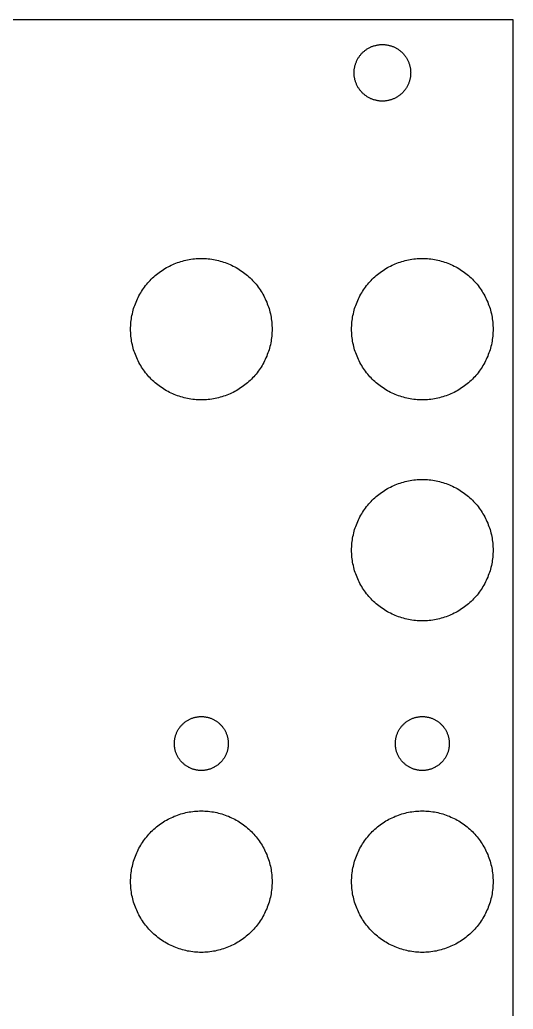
# Model space of a CAD drawing. Extents: x -30 to 30, y -11 to 117.
# Drawn here: x 2.2 to 30.1, y 61.5 to 117.5 of the extents above; entities that cross this region are included whole.
import ezdxf

# ---------------------------------------------------------------- set-up
doc = ezdxf.new("R2010")
doc.units = 0

msp = doc.modelspace()

# ---------------------------------------------------------------- linework, layer by layer
at = {"color": 34, "true_color": 0x008000}
for points in [[(-30.48, -10.999978, 0), (30.139894, -10.999978, 0), (30.139894, 117.499892, 0), (-30.48, 117.499892, 0), (-30.48, -10.999978, 0)], [(21.140166, 114.499898, 0), (21.140674, 114.54003, 0), (21.142198, 114.580162, 0), (21.144738, 114.620294, 0), (21.148294, 114.660426, 0), (21.152866, 114.700304, 0), (21.1582, 114.740182, 0), (21.164804, 114.779806, 0), (21.172424, 114.81943, 0), (21.180806, 114.8588, 0), (21.190458, 114.897662, 0), (21.200872, 114.936524, 0), (21.212302, 114.975132, 0), (21.224748, 115.013486, 0), (21.23821, 115.051332, 0), (21.252434, 115.088924, 0), (21.267674, 115.126008, 0), (21.28393, 115.162838, 0), (21.301202, 115.19916, 0), (21.319236, 115.235228, 0), (21.338032, 115.270788, 0), (21.357844, 115.305586, 0), (21.378672, 115.34013, 0), (21.400008, 115.374166, 0), (21.422614, 115.40744, 0), (21.445728, 115.440206, 0), (21.469858, 115.472464, 0), (21.494496, 115.504214, 0), (21.52015, 115.535202, 0), (21.546566, 115.565428, 0), (21.573744, 115.595146, 0), (21.601684, 115.624102, 0), (21.630386, 115.652296, 0), (21.659596, 115.679982, 0), (21.689568, 115.706652, 0), (21.720302, 115.73256, 0), (21.751544, 115.75796, 0), (21.783548, 115.782344, 0), (21.81606, 115.805966, 0), (21.84908, 115.828826, 0), (21.882862, 115.85067, 0), (21.917152, 115.872006, 0), (21.951696, 115.892072, 0), (21.987002, 115.91163, 0), (22.022816, 115.929918, 0), (22.058884, 115.947698, 0), (22.09546, 115.964208, 0), (22.132544, 115.979956, 0), (22.169882, 115.994688, 0), (22.207728, 116.008658, 0), (22.245828, 116.021612, 0), (22.284182, 116.03355, 0), (22.32279, 116.044472, 0), (22.361652, 116.054378, 0), (22.401022, 116.063522, 0), (22.440392, 116.071396, 0), (22.480016, 116.078508, 0), (22.51964, 116.084604, 0), (22.559518, 116.089684, 0), (22.59965, 116.093748, 0), (22.639528, 116.096796, 0), (22.679914, 116.098828, 0), (22.720046, 116.099844, 0), (22.760178, 116.099844, 0), (22.80031, 116.098828, 0), (22.840696, 116.096796, 0), (22.880574, 116.093748, 0), (22.920706, 116.089684, 0), (22.960584, 116.084604, 0), (23.000208, 116.078508, 0), (23.039832, 116.071396, 0), (23.079202, 116.063522, 0), (23.118572, 116.054378, 0), (23.157434, 116.044472, 0), (23.196042, 116.03355, 0), (23.234396, 116.021612, 0), (23.272496, 116.008658, 0), (23.310342, 115.994688, 0), (23.34768, 115.979956, 0), (23.384764, 115.964208, 0), (23.42134, 115.947698, 0), (23.457408, 115.929918, 0), (23.493222, 115.91163, 0), (23.528528, 115.892072, 0), (23.563072, 115.872006, 0), (23.597362, 115.85067, 0), (23.631144, 115.828826, 0), (23.664164, 115.805966, 0), (23.696676, 115.782344, 0), (23.72868, 115.75796, 0), (23.759922, 115.73256, 0), (23.790656, 115.706652, 0), (23.820628, 115.679982, 0), (23.849838, 115.652296, 0), (23.87854, 115.624102, 0), (23.90648, 115.595146, 0), (23.933658, 115.565428, 0), (23.960074, 115.535202, 0), (23.985728, 115.504214, 0), (24.010366, 115.472464, 0), (24.034496, 115.440206, 0), (24.05761, 115.40744, 0), (24.080216, 115.374166, 0), (24.101552, 115.34013, 0), (24.12238, 115.305586, 0), (24.142192, 115.270788, 0), (24.160988, 115.235228, 0), (24.179022, 115.19916, 0), (24.196294, 115.162838, 0), (24.21255, 115.126008, 0), (24.22779, 115.088924, 0), (24.242014, 115.051332, 0), (24.255476, 115.013486, 0), (24.267922, 114.975132, 0), (24.279352, 114.936524, 0), (24.289766, 114.897662, 0), (24.299418, 114.8588, 0), (24.3078, 114.81943, 0), (24.31542, 114.779806, 0), (24.322024, 114.740182, 0), (24.327358, 114.700304, 0), (24.33193, 114.660426, 0), (24.335486, 114.620294, 0), (24.338026, 114.580162, 0), (24.33955, 114.54003, 0), (24.340058, 114.499898, 0), (24.33955, 114.459766, 0), (24.338026, 114.419634, 0), (24.335486, 114.379502, 0), (24.33193, 114.33937, 0), (24.327358, 114.299492, 0), (24.322024, 114.259614, 0), (24.31542, 114.21999, 0), (24.3078, 114.180366, 0), (24.299418, 114.140996, 0), (24.289766, 114.102134, 0), (24.279352, 114.063272, 0), (24.267922, 114.024664, 0), (24.255476, 113.98631, 0), (24.242014, 113.948464, 0), (24.22779, 113.910872, 0), (24.21255, 113.873788, 0), (24.196294, 113.836958, 0), (24.179022, 113.800636, 0), (24.160988, 113.764568, 0), (24.142192, 113.729008, 0), (24.12238, 113.69421, 0), (24.101552, 113.659666, 0), (24.080216, 113.62563, 0), (24.05761, 113.592356, 0), (24.034496, 113.55959, 0), (24.010366, 113.527332, 0), (23.985728, 113.495582, 0), (23.960074, 113.464594, 0), (23.933658, 113.434368, 0), (23.90648, 113.40465, 0), (23.87854, 113.375694, 0), (23.849838, 113.3475, 0), (23.820628, 113.319814, 0), (23.790656, 113.293144, 0), (23.759922, 113.267236, 0), (23.72868, 113.241836, 0), (23.696676, 113.217452, 0), (23.664164, 113.19383, 0), (23.631144, 113.17097, 0), (23.597362, 113.149126, 0), (23.563072, 113.12779, 0), (23.528528, 113.107724, 0), (23.493222, 113.088166, 0), (23.457408, 113.069878, 0), (23.42134, 113.052098, 0), (23.384764, 113.035588, 0), (23.34768, 113.01984, 0), (23.310342, 113.005108, 0), (23.272496, 112.991138, 0), (23.234396, 112.978184, 0), (23.196042, 112.966246, 0), (23.157434, 112.955324, 0), (23.118572, 112.945418, 0), (23.079202, 112.936274, 0), (23.039832, 112.9284, 0), (23.000208, 112.921288, 0), (22.960584, 112.915192, 0), (22.920706, 112.910112, 0), (22.880574, 112.906048, 0), (22.840696, 112.903, 0), (22.80031, 112.900968, 0), (22.760178, 112.899952, 0), (22.720046, 112.899952, 0), (22.679914, 112.900968, 0), (22.639528, 112.903, 0), (22.59965, 112.906048, 0), (22.559518, 112.910112, 0), (22.51964, 112.915192, 0), (22.480016, 112.921288, 0), (22.440392, 112.9284, 0), (22.401022, 112.936274, 0), (22.361652, 112.945418, 0), (22.32279, 112.955324, 0), (22.284182, 112.966246, 0), (22.245828, 112.978184, 0), (22.207728, 112.991138, 0), (22.169882, 113.005108, 0), (22.132544, 113.01984, 0), (22.09546, 113.035588, 0), (22.058884, 113.052098, 0), (22.022816, 113.069878, 0), (21.987002, 113.088166, 0), (21.951696, 113.107724, 0), (21.917152, 113.12779, 0), (21.882862, 113.149126, 0), (21.84908, 113.17097, 0), (21.81606, 113.19383, 0), (21.783548, 113.217452, 0), (21.751544, 113.241836, 0), (21.720302, 113.267236, 0), (21.689568, 113.293144, 0), (21.659596, 113.319814, 0), (21.630386, 113.3475, 0), (21.601684, 113.375694, 0), (21.573744, 113.40465, 0), (21.546566, 113.434368, 0), (21.52015, 113.464594, 0), (21.494496, 113.495582, 0), (21.469858, 113.527332, 0), (21.445728, 113.55959, 0), (21.422614, 113.592356, 0), (21.400008, 113.62563, 0), (21.378672, 113.659666, 0), (21.357844, 113.69421, 0), (21.338032, 113.729008, 0), (21.319236, 113.764568, 0), (21.301202, 113.800636, 0), (21.28393, 113.836958, 0), (21.267674, 113.873788, 0), (21.252434, 113.910872, 0), (21.23821, 113.948464, 0), (21.224748, 113.98631, 0), (21.212302, 114.024664, 0), (21.200872, 114.063272, 0), (21.190458, 114.102134, 0), (21.180806, 114.140996, 0), (21.172424, 114.180366, 0), (21.164804, 114.21999, 0), (21.1582, 114.259614, 0), (21.152866, 114.299492, 0), (21.148294, 114.33937, 0), (21.144738, 114.379502, 0), (21.142198, 114.419634, 0), (21.140674, 114.459766, 0), (21.140166, 114.499898, 0)], [(8.50011, 100.000054, 0), (8.50138, 100.098098, 0), (8.504936, 100.196396, 0), (8.511032, 100.294186, 0), (8.519414, 100.39223, 0), (8.530082, 100.489766, 0), (8.54329, 100.587048, 0), (8.559038, 100.683822, 0), (8.577072, 100.780342, 0), (8.597392, 100.876354, 0), (8.619998, 100.971858, 0), (8.64489, 101.066854, 0), (8.672322, 101.161088, 0), (8.70204, 101.254814, 0), (8.734044, 101.347524, 0), (8.76808, 101.439726, 0), (8.804656, 101.530658, 0), (8.843264, 101.621082, 0), (8.884158, 101.710236, 0), (8.927338, 101.798374, 0), (8.97255, 101.88575, 0), (9.019794, 101.971602, 0), (9.06907, 102.056438, 0), (9.120632, 102.140004, 0), (9.174226, 102.2223, 0), (9.229852, 102.303326, 0), (9.287256, 102.382828, 0), (9.346692, 102.46106, 0), (9.40816, 102.537514, 0), (9.471152, 102.612698, 0), (9.53643, 102.686358, 0), (9.603232, 102.75824, 0), (9.671558, 102.828598, 0), (9.741916, 102.896924, 0), (9.813798, 102.963726, 0), (9.887458, 103.029004, 0), (9.962642, 103.091996, 0), (10.039096, 103.153464, 0), (10.117328, 103.2129, 0), (10.19683, 103.270304, 0), (10.277856, 103.32593, 0), (10.360152, 103.379524, 0), (10.443718, 103.431086, 0), (10.528554, 103.480362, 0), (10.614406, 103.527606, 0), (10.701782, 103.572818, 0), (10.78992, 103.615998, 0), (10.879074, 103.656892, 0), (10.969498, 103.6955, 0), (11.06043, 103.732076, 0), (11.152632, 103.766112, 0), (11.245342, 103.798116, 0), (11.339068, 103.827834, 0), (11.433302, 103.855266, 0), (11.528298, 103.880158, 0), (11.623802, 103.902764, 0), (11.719814, 103.923084, 0), (11.816334, 103.941118, 0), (11.913108, 103.956866, 0), (12.01039, 103.970074, 0), (12.107926, 103.980742, 0), (12.20597, 103.989124, 0), (12.30376, 103.99522, 0), (12.402058, 103.998776, 0), (12.500102, 104.000046, 0), (12.598146, 103.998776, 0), (12.696444, 103.99522, 0), (12.794234, 103.989124, 0), (12.892278, 103.980742, 0), (12.989814, 103.970074, 0), (13.087096, 103.956866, 0), (13.18387, 103.941118, 0), (13.28039, 103.923084, 0), (13.376402, 103.902764, 0), (13.471906, 103.880158, 0), (13.566902, 103.855266, 0), (13.661136, 103.827834, 0), (13.754862, 103.798116, 0), (13.847572, 103.766112, 0), (13.939774, 103.732076, 0), (14.030706, 103.6955, 0), (14.12113, 103.656892, 0), (14.210284, 103.615998, 0), (14.298422, 103.572818, 0), (14.385798, 103.527606, 0), (14.47165, 103.480362, 0), (14.556486, 103.431086, 0), (14.640052, 103.379524, 0), (14.722348, 103.32593, 0), (14.803374, 103.270304, 0), (14.882876, 103.2129, 0), (14.961108, 103.153464, 0), (15.037562, 103.091996, 0), (15.112746, 103.029004, 0), (15.186406, 102.963726, 0), (15.258288, 102.896924, 0), (15.328646, 102.828598, 0), (15.396972, 102.75824, 0), (15.463774, 102.686358, 0), (15.529052, 102.612698, 0), (15.592044, 102.537514, 0), (15.653512, 102.46106, 0), (15.712948, 102.382828, 0), (15.770352, 102.303326, 0), (15.825978, 102.2223, 0), (15.879572, 102.140004, 0), (15.931134, 102.056438, 0), (15.98041, 101.971602, 0), (16.027654, 101.88575, 0), (16.072866, 101.798374, 0), (16.116046, 101.710236, 0), (16.15694, 101.621082, 0), (16.195548, 101.530658, 0), (16.232124, 101.439726, 0), (16.26616, 101.347524, 0), (16.298164, 101.254814, 0), (16.327882, 101.161088, 0), (16.355314, 101.066854, 0), (16.380206, 100.971858, 0), (16.402812, 100.876354, 0), (16.423132, 100.780342, 0), (16.441166, 100.683822, 0), (16.456914, 100.587048, 0), (16.470122, 100.489766, 0), (16.48079, 100.39223, 0), (16.489172, 100.294186, 0), (16.495268, 100.196396, 0), (16.498824, 100.098098, 0), (16.500094, 100.000054, 0), (16.498824, 99.90201, 0), (16.495268, 99.803712, 0), (16.489172, 99.705922, 0), (16.48079, 99.607878, 0), (16.470122, 99.510342, 0), (16.456914, 99.41306, 0), (16.441166, 99.316286, 0), (16.423132, 99.219766, 0), (16.402812, 99.123754, 0), (16.380206, 99.02825, 0), (16.355314, 98.933254, 0), (16.327882, 98.83902, 0), (16.298164, 98.745294, 0), (16.26616, 98.652584, 0), (16.232124, 98.560382, 0), (16.195548, 98.46945, 0), (16.15694, 98.379026, 0), (16.116046, 98.289872, 0), (16.072866, 98.201734, 0), (16.027654, 98.114358, 0), (15.98041, 98.028506, 0), (15.931134, 97.94367, 0), (15.879572, 97.860104, 0), (15.825978, 97.777808, 0), (15.770352, 97.696782, 0), (15.712948, 97.61728, 0), (15.653512, 97.539048, 0), (15.592044, 97.462594, 0), (15.529052, 97.38741, 0), (15.463774, 97.31375, 0), (15.396972, 97.241868, 0), (15.328646, 97.17151, 0), (15.258288, 97.103184, 0), (15.186406, 97.036382, 0), (15.112746, 96.971104, 0), (15.037562, 96.908112, 0), (14.961108, 96.846644, 0), (14.882876, 96.787208, 0), (14.803374, 96.729804, 0), (14.722348, 96.674178, 0), (14.640052, 96.620584, 0), (14.556486, 96.569022, 0), (14.47165, 96.519746, 0), (14.385798, 96.472502, 0), (14.298422, 96.42729, 0), (14.210284, 96.38411, 0), (14.12113, 96.343216, 0), (14.030706, 96.304608, 0), (13.939774, 96.268032, 0), (13.847572, 96.233996, 0), (13.754862, 96.201992, 0), (13.661136, 96.172274, 0), (13.566902, 96.144842, 0), (13.471906, 96.11995, 0), (13.376402, 96.097344, 0), (13.28039, 96.077024, 0), (13.18387, 96.05899, 0), (13.087096, 96.043242, 0), (12.989814, 96.030034, 0), (12.892278, 96.019366, 0), (12.794234, 96.010984, 0), (12.696444, 96.004888, 0), (12.598146, 96.001332, 0), (12.500102, 96.000062, 0), (12.402058, 96.001332, 0), (12.30376, 96.004888, 0), (12.20597, 96.010984, 0), (12.107926, 96.019366, 0), (12.01039, 96.030034, 0), (11.913108, 96.043242, 0), (11.816334, 96.05899, 0), (11.719814, 96.077024, 0), (11.623802, 96.097344, 0), (11.528298, 96.11995, 0), (11.433302, 96.144842, 0), (11.339068, 96.172274, 0), (11.245342, 96.201992, 0), (11.152632, 96.233996, 0), (11.06043, 96.268032, 0), (10.969498, 96.304608, 0), (10.879074, 96.343216, 0), (10.78992, 96.38411, 0), (10.701782, 96.42729, 0), (10.614406, 96.472502, 0), (10.528554, 96.519746, 0), (10.443718, 96.569022, 0), (10.360152, 96.620584, 0), (10.277856, 96.674178, 0), (10.19683, 96.729804, 0), (10.117328, 96.787208, 0), (10.039096, 96.846644, 0), (9.962642, 96.908112, 0), (9.887458, 96.971104, 0), (9.813798, 97.036382, 0), (9.741916, 97.103184, 0), (9.671558, 97.17151, 0), (9.603232, 97.241868, 0), (9.53643, 97.31375, 0), (9.471152, 97.38741, 0), (9.40816, 97.462594, 0), (9.346692, 97.539048, 0), (9.287256, 97.61728, 0), (9.229852, 97.696782, 0), (9.174226, 97.777808, 0), (9.120632, 97.860104, 0), (9.06907, 97.94367, 0), (9.019794, 98.028506, 0), (8.97255, 98.114358, 0), (8.927338, 98.201734, 0), (8.884158, 98.289872, 0), (8.843264, 98.379026, 0), (8.804656, 98.46945, 0), (8.76808, 98.560382, 0), (8.734044, 98.652584, 0), (8.70204, 98.745294, 0), (8.672322, 98.83902, 0), (8.64489, 98.933254, 0), (8.619998, 99.02825, 0), (8.597392, 99.123754, 0), (8.577072, 99.219766, 0), (8.559038, 99.316286, 0), (8.54329, 99.41306, 0), (8.530082, 99.510342, 0), (8.519414, 99.607878, 0), (8.511032, 99.705922, 0), (8.504936, 99.803712, 0), (8.50138, 99.90201, 0), (8.50011, 100.000054, 0)], [(20.999958, 100.000054, 0), (21.001228, 100.098098, 0), (21.004784, 100.196396, 0), (21.01088, 100.294186, 0), (21.019262, 100.39223, 0), (21.02993, 100.489766, 0), (21.043138, 100.587048, 0), (21.058886, 100.683822, 0), (21.07692, 100.780342, 0), (21.09724, 100.876354, 0), (21.119846, 100.971858, 0), (21.144738, 101.066854, 0), (21.17217, 101.161088, 0), (21.201888, 101.254814, 0), (21.233892, 101.347524, 0), (21.267928, 101.439726, 0), (21.304504, 101.530658, 0), (21.343112, 101.621082, 0), (21.384006, 101.710236, 0), (21.427186, 101.798374, 0), (21.472398, 101.88575, 0), (21.519642, 101.971602, 0), (21.568918, 102.056438, 0), (21.62048, 102.140004, 0), (21.674074, 102.2223, 0), (21.7297, 102.303326, 0), (21.787104, 102.382828, 0), (21.84654, 102.46106, 0), (21.908008, 102.537514, 0), (21.971, 102.612698, 0), (22.036278, 102.686358, 0), (22.10308, 102.75824, 0), (22.171406, 102.828598, 0), (22.241764, 102.896924, 0), (22.313646, 102.963726, 0), (22.387306, 103.029004, 0), (22.46249, 103.091996, 0), (22.538944, 103.153464, 0), (22.617176, 103.2129, 0), (22.696678, 103.270304, 0), (22.777704, 103.32593, 0), (22.86, 103.379524, 0), (22.943566, 103.431086, 0), (23.028402, 103.480362, 0), (23.114254, 103.527606, 0), (23.20163, 103.572818, 0), (23.289768, 103.615998, 0), (23.378922, 103.656892, 0), (23.469346, 103.6955, 0), (23.560278, 103.732076, 0), (23.65248, 103.766112, 0), (23.74519, 103.798116, 0), (23.838916, 103.827834, 0), (23.93315, 103.855266, 0), (24.028146, 103.880158, 0), (24.12365, 103.902764, 0), (24.219662, 103.923084, 0), (24.316182, 103.941118, 0), (24.412956, 103.956866, 0), (24.510238, 103.970074, 0), (24.607774, 103.980742, 0), (24.705818, 103.989124, 0), (24.803608, 103.99522, 0), (24.901906, 103.998776, 0), (24.99995, 104.000046, 0), (25.097994, 103.998776, 0), (25.196292, 103.99522, 0), (25.294082, 103.989124, 0), (25.392126, 103.980742, 0), (25.489662, 103.970074, 0), (25.586944, 103.956866, 0), (25.683718, 103.941118, 0), (25.780238, 103.923084, 0), (25.87625, 103.902764, 0), (25.971754, 103.880158, 0), (26.06675, 103.855266, 0), (26.160984, 103.827834, 0), (26.25471, 103.798116, 0), (26.34742, 103.766112, 0), (26.439622, 103.732076, 0), (26.530554, 103.6955, 0), (26.620978, 103.656892, 0), (26.710132, 103.615998, 0), (26.79827, 103.572818, 0), (26.885646, 103.527606, 0), (26.971498, 103.480362, 0), (27.056334, 103.431086, 0), (27.1399, 103.379524, 0), (27.222196, 103.32593, 0), (27.303222, 103.270304, 0), (27.382724, 103.2129, 0), (27.460956, 103.153464, 0), (27.53741, 103.091996, 0), (27.612594, 103.029004, 0), (27.686254, 102.963726, 0), (27.758136, 102.896924, 0), (27.828494, 102.828598, 0), (27.89682, 102.75824, 0), (27.963622, 102.686358, 0), (28.0289, 102.612698, 0), (28.091892, 102.537514, 0), (28.15336, 102.46106, 0), (28.212796, 102.382828, 0), (28.2702, 102.303326, 0), (28.325826, 102.2223, 0), (28.37942, 102.140004, 0), (28.430982, 102.056438, 0), (28.480258, 101.971602, 0), (28.527502, 101.88575, 0), (28.572714, 101.798374, 0), (28.615894, 101.710236, 0), (28.656788, 101.621082, 0), (28.695396, 101.530658, 0), (28.731972, 101.439726, 0), (28.766008, 101.347524, 0), (28.798012, 101.254814, 0), (28.82773, 101.161088, 0), (28.855162, 101.066854, 0), (28.880054, 100.971858, 0), (28.90266, 100.876354, 0), (28.92298, 100.780342, 0), (28.941014, 100.683822, 0), (28.956762, 100.587048, 0), (28.96997, 100.489766, 0), (28.980638, 100.39223, 0), (28.98902, 100.294186, 0), (28.995116, 100.196396, 0), (28.998672, 100.098098, 0), (28.999942, 100.000054, 0), (28.998672, 99.90201, 0), (28.995116, 99.803712, 0), (28.98902, 99.705922, 0), (28.980638, 99.607878, 0), (28.96997, 99.510342, 0), (28.956762, 99.41306, 0), (28.941014, 99.316286, 0), (28.92298, 99.219766, 0), (28.90266, 99.123754, 0), (28.880054, 99.02825, 0), (28.855162, 98.933254, 0), (28.82773, 98.83902, 0), (28.798012, 98.745294, 0), (28.766008, 98.652584, 0), (28.731972, 98.560382, 0), (28.695396, 98.46945, 0), (28.656788, 98.379026, 0), (28.615894, 98.289872, 0), (28.572714, 98.201734, 0), (28.527502, 98.114358, 0), (28.480258, 98.028506, 0), (28.430982, 97.94367, 0), (28.37942, 97.860104, 0), (28.325826, 97.777808, 0), (28.2702, 97.696782, 0), (28.212796, 97.61728, 0), (28.15336, 97.539048, 0), (28.091892, 97.462594, 0), (28.0289, 97.38741, 0), (27.963622, 97.31375, 0), (27.89682, 97.241868, 0), (27.828494, 97.17151, 0), (27.758136, 97.103184, 0), (27.686254, 97.036382, 0), (27.612594, 96.971104, 0), (27.53741, 96.908112, 0), (27.460956, 96.846644, 0), (27.382724, 96.787208, 0), (27.303222, 96.729804, 0), (27.222196, 96.674178, 0), (27.1399, 96.620584, 0), (27.056334, 96.569022, 0), (26.971498, 96.519746, 0), (26.885646, 96.472502, 0), (26.79827, 96.42729, 0), (26.710132, 96.38411, 0), (26.620978, 96.343216, 0), (26.530554, 96.304608, 0), (26.439622, 96.268032, 0), (26.34742, 96.233996, 0), (26.25471, 96.201992, 0), (26.160984, 96.172274, 0), (26.06675, 96.144842, 0), (25.971754, 96.11995, 0), (25.87625, 96.097344, 0), (25.780238, 96.077024, 0), (25.683718, 96.05899, 0), (25.586944, 96.043242, 0), (25.489662, 96.030034, 0), (25.392126, 96.019366, 0), (25.294082, 96.010984, 0), (25.196292, 96.004888, 0), (25.097994, 96.001332, 0), (24.99995, 96.000062, 0), (24.901906, 96.001332, 0), (24.803608, 96.004888, 0), (24.705818, 96.010984, 0), (24.607774, 96.019366, 0), (24.510238, 96.030034, 0), (24.412956, 96.043242, 0), (24.316182, 96.05899, 0), (24.219662, 96.077024, 0), (24.12365, 96.097344, 0), (24.028146, 96.11995, 0), (23.93315, 96.144842, 0), (23.838916, 96.172274, 0), (23.74519, 96.201992, 0), (23.65248, 96.233996, 0), (23.560278, 96.268032, 0), (23.469346, 96.304608, 0), (23.378922, 96.343216, 0), (23.289768, 96.38411, 0), (23.20163, 96.42729, 0), (23.114254, 96.472502, 0), (23.028402, 96.519746, 0), (22.943566, 96.569022, 0), (22.86, 96.620584, 0), (22.777704, 96.674178, 0), (22.696678, 96.729804, 0), (22.617176, 96.787208, 0), (22.538944, 96.846644, 0), (22.46249, 96.908112, 0), (22.387306, 96.971104, 0), (22.313646, 97.036382, 0), (22.241764, 97.103184, 0), (22.171406, 97.17151, 0), (22.10308, 97.241868, 0), (22.036278, 97.31375, 0), (21.971, 97.38741, 0), (21.908008, 97.462594, 0), (21.84654, 97.539048, 0), (21.787104, 97.61728, 0), (21.7297, 97.696782, 0), (21.674074, 97.777808, 0), (21.62048, 97.860104, 0), (21.568918, 97.94367, 0), (21.519642, 98.028506, 0), (21.472398, 98.114358, 0), (21.427186, 98.201734, 0), (21.384006, 98.289872, 0), (21.343112, 98.379026, 0), (21.304504, 98.46945, 0), (21.267928, 98.560382, 0), (21.233892, 98.652584, 0), (21.201888, 98.745294, 0), (21.17217, 98.83902, 0), (21.144738, 98.933254, 0), (21.119846, 99.02825, 0), (21.09724, 99.123754, 0), (21.07692, 99.219766, 0), (21.058886, 99.316286, 0), (21.043138, 99.41306, 0), (21.02993, 99.510342, 0), (21.019262, 99.607878, 0), (21.01088, 99.705922, 0), (21.004784, 99.803712, 0), (21.001228, 99.90201, 0), (20.999958, 100.000054, 0)], [(20.999958, 87.499952, 0), (21.001228, 87.597996, 0), (21.004784, 87.696294, 0), (21.01088, 87.794084, 0), (21.019262, 87.892128, 0), (21.02993, 87.989664, 0), (21.043138, 88.086946, 0), (21.058886, 88.18372, 0), (21.07692, 88.28024, 0), (21.09724, 88.376252, 0), (21.119846, 88.471756, 0), (21.144738, 88.566752, 0), (21.17217, 88.660986, 0), (21.201888, 88.754712, 0), (21.233892, 88.847422, 0), (21.267928, 88.939624, 0), (21.304504, 89.030556, 0), (21.343112, 89.12098, 0), (21.384006, 89.210134, 0), (21.427186, 89.298272, 0), (21.472398, 89.385648, 0), (21.519642, 89.4715, 0), (21.568918, 89.556336, 0), (21.62048, 89.639902, 0), (21.674074, 89.722198, 0), (21.7297, 89.803224, 0), (21.787104, 89.882726, 0), (21.84654, 89.960958, 0), (21.908008, 90.037412, 0), (21.971, 90.112596, 0), (22.036278, 90.186256, 0), (22.10308, 90.258138, 0), (22.171406, 90.328496, 0), (22.241764, 90.396822, 0), (22.313646, 90.463624, 0), (22.387306, 90.528902, 0), (22.46249, 90.591894, 0), (22.538944, 90.653362, 0), (22.617176, 90.712798, 0), (22.696678, 90.770202, 0), (22.777704, 90.825828, 0), (22.86, 90.879422, 0), (22.943566, 90.930984, 0), (23.028402, 90.98026, 0), (23.114254, 91.027504, 0), (23.20163, 91.072716, 0), (23.289768, 91.115896, 0), (23.378922, 91.15679, 0), (23.469346, 91.195398, 0), (23.560278, 91.231974, 0), (23.65248, 91.26601, 0), (23.74519, 91.298014, 0), (23.838916, 91.327732, 0), (23.93315, 91.355164, 0), (24.028146, 91.380056, 0), (24.12365, 91.402662, 0), (24.219662, 91.422982, 0), (24.316182, 91.441016, 0), (24.412956, 91.456764, 0), (24.510238, 91.469972, 0), (24.607774, 91.48064, 0), (24.705818, 91.489022, 0), (24.803608, 91.495118, 0), (24.901906, 91.498674, 0), (24.99995, 91.499944, 0), (25.097994, 91.498674, 0), (25.196292, 91.495118, 0), (25.294082, 91.489022, 0), (25.392126, 91.48064, 0), (25.489662, 91.469972, 0), (25.586944, 91.456764, 0), (25.683718, 91.441016, 0), (25.780238, 91.422982, 0), (25.87625, 91.402662, 0), (25.971754, 91.380056, 0), (26.06675, 91.355164, 0), (26.160984, 91.327732, 0), (26.25471, 91.298014, 0), (26.34742, 91.26601, 0), (26.439622, 91.231974, 0), (26.530554, 91.195398, 0), (26.620978, 91.15679, 0), (26.710132, 91.115896, 0), (26.79827, 91.072716, 0), (26.885646, 91.027504, 0), (26.971498, 90.98026, 0), (27.056334, 90.930984, 0), (27.1399, 90.879422, 0), (27.222196, 90.825828, 0), (27.303222, 90.770202, 0), (27.382724, 90.712798, 0), (27.460956, 90.653362, 0), (27.53741, 90.591894, 0), (27.612594, 90.528902, 0), (27.686254, 90.463624, 0), (27.758136, 90.396822, 0), (27.828494, 90.328496, 0), (27.89682, 90.258138, 0), (27.963622, 90.186256, 0), (28.0289, 90.112596, 0), (28.091892, 90.037412, 0), (28.15336, 89.960958, 0), (28.212796, 89.882726, 0), (28.2702, 89.803224, 0), (28.325826, 89.722198, 0), (28.37942, 89.639902, 0), (28.430982, 89.556336, 0), (28.480258, 89.4715, 0), (28.527502, 89.385648, 0), (28.572714, 89.298272, 0), (28.615894, 89.210134, 0), (28.656788, 89.12098, 0), (28.695396, 89.030556, 0), (28.731972, 88.939624, 0), (28.766008, 88.847422, 0), (28.798012, 88.754712, 0), (28.82773, 88.660986, 0), (28.855162, 88.566752, 0), (28.880054, 88.471756, 0), (28.90266, 88.376252, 0), (28.92298, 88.28024, 0), (28.941014, 88.18372, 0), (28.956762, 88.086946, 0), (28.96997, 87.989664, 0), (28.980638, 87.892128, 0), (28.98902, 87.794084, 0), (28.995116, 87.696294, 0), (28.998672, 87.597996, 0), (28.999942, 87.499952, 0), (28.998672, 87.401908, 0), (28.995116, 87.30361, 0), (28.98902, 87.20582, 0), (28.980638, 87.107776, 0), (28.96997, 87.01024, 0), (28.956762, 86.912958, 0), (28.941014, 86.816184, 0), (28.92298, 86.719664, 0), (28.90266, 86.623652, 0), (28.880054, 86.528148, 0), (28.855162, 86.433152, 0), (28.82773, 86.338918, 0), (28.798012, 86.245192, 0), (28.766008, 86.152482, 0), (28.731972, 86.06028, 0), (28.695396, 85.969348, 0), (28.656788, 85.878924, 0), (28.615894, 85.78977, 0), (28.572714, 85.701632, 0), (28.527502, 85.614256, 0), (28.480258, 85.528404, 0), (28.430982, 85.443568, 0), (28.37942, 85.360002, 0), (28.325826, 85.277706, 0), (28.2702, 85.19668, 0), (28.212796, 85.117178, 0), (28.15336, 85.038946, 0), (28.091892, 84.962492, 0), (28.0289, 84.887308, 0), (27.963622, 84.813648, 0), (27.89682, 84.741766, 0), (27.828494, 84.671408, 0), (27.758136, 84.603082, 0), (27.686254, 84.53628, 0), (27.612594, 84.471002, 0), (27.53741, 84.40801, 0), (27.460956, 84.346542, 0), (27.382724, 84.287106, 0), (27.303222, 84.229702, 0), (27.222196, 84.174076, 0), (27.1399, 84.120482, 0), (27.056334, 84.06892, 0), (26.971498, 84.019644, 0), (26.885646, 83.9724, 0), (26.79827, 83.927188, 0), (26.710132, 83.884008, 0), (26.620978, 83.843114, 0), (26.530554, 83.804506, 0), (26.439622, 83.76793, 0), (26.34742, 83.733894, 0), (26.25471, 83.70189, 0), (26.160984, 83.672172, 0), (26.06675, 83.64474, 0), (25.971754, 83.619848, 0), (25.87625, 83.597242, 0), (25.780238, 83.576922, 0), (25.683718, 83.558888, 0), (25.586944, 83.54314, 0), (25.489662, 83.529932, 0), (25.392126, 83.519264, 0), (25.294082, 83.510882, 0), (25.196292, 83.504786, 0), (25.097994, 83.50123, 0), (24.99995, 83.49996, 0), (24.901906, 83.50123, 0), (24.803608, 83.504786, 0), (24.705818, 83.510882, 0), (24.607774, 83.519264, 0), (24.510238, 83.529932, 0), (24.412956, 83.54314, 0), (24.316182, 83.558888, 0), (24.219662, 83.576922, 0), (24.12365, 83.597242, 0), (24.028146, 83.619848, 0), (23.93315, 83.64474, 0), (23.838916, 83.672172, 0), (23.74519, 83.70189, 0), (23.65248, 83.733894, 0), (23.560278, 83.76793, 0), (23.469346, 83.804506, 0), (23.378922, 83.843114, 0), (23.289768, 83.884008, 0), (23.20163, 83.927188, 0), (23.114254, 83.9724, 0), (23.028402, 84.019644, 0), (22.943566, 84.06892, 0), (22.86, 84.120482, 0), (22.777704, 84.174076, 0), (22.696678, 84.229702, 0), (22.617176, 84.287106, 0), (22.538944, 84.346542, 0), (22.46249, 84.40801, 0), (22.387306, 84.471002, 0), (22.313646, 84.53628, 0), (22.241764, 84.603082, 0), (22.171406, 84.671408, 0), (22.10308, 84.741766, 0), (22.036278, 84.813648, 0), (21.971, 84.887308, 0), (21.908008, 84.962492, 0), (21.84654, 85.038946, 0), (21.787104, 85.117178, 0), (21.7297, 85.19668, 0), (21.674074, 85.277706, 0), (21.62048, 85.360002, 0), (21.568918, 85.443568, 0), (21.519642, 85.528404, 0), (21.472398, 85.614256, 0), (21.427186, 85.701632, 0), (21.384006, 85.78977, 0), (21.343112, 85.878924, 0), (21.304504, 85.969348, 0), (21.267928, 86.06028, 0), (21.233892, 86.152482, 0), (21.201888, 86.245192, 0), (21.17217, 86.338918, 0), (21.144738, 86.433152, 0), (21.119846, 86.528148, 0), (21.09724, 86.623652, 0), (21.07692, 86.719664, 0), (21.058886, 86.816184, 0), (21.043138, 86.912958, 0), (21.02993, 87.01024, 0), (21.019262, 87.107776, 0), (21.01088, 87.20582, 0), (21.004784, 87.30361, 0), (21.001228, 87.401908, 0), (20.999958, 87.499952, 0)], [(10.975086, 76.562458, 0), (10.975594, 76.601828, 0), (10.977118, 76.640944, 0), (10.979658, 76.68006, 0), (10.983214, 76.719176, 0), (10.987786, 76.758292, 0), (10.993374, 76.797154, 0), (10.999724, 76.835762, 0), (11.007344, 76.87437, 0), (11.01598, 76.912724, 0), (11.025378, 76.950824, 0), (11.035792, 76.98867, 0), (11.047222, 77.026262, 0), (11.059668, 77.0636, 0), (11.07313, 77.10043, 0), (11.087354, 77.137006, 0), (11.102594, 77.173074, 0), (11.11885, 77.208888, 0), (11.135868, 77.244194, 0), (11.153902, 77.279246, 0), (11.172952, 77.313536, 0), (11.192764, 77.347572, 0), (11.213338, 77.380846, 0), (11.234928, 77.413866, 0), (11.25728, 77.446124, 0), (11.280394, 77.477874, 0), (11.30427, 77.508862, 0), (11.329162, 77.539342, 0), (11.354562, 77.569314, 0), (11.380978, 77.59827, 0), (11.407902, 77.626718, 0), (11.435842, 77.654658, 0), (11.46429, 77.681582, 0), (11.493246, 77.707998, 0), (11.523218, 77.733398, 0), (11.553698, 77.75829, 0), (11.584686, 77.782166, 0), (11.616436, 77.80528, 0), (11.648694, 77.827632, 0), (11.681714, 77.849222, 0), (11.714988, 77.869796, 0), (11.749024, 77.889608, 0), (11.783314, 77.908658, 0), (11.818366, 77.926692, 0), (11.853672, 77.94371, 0), (11.889486, 77.959966, 0), (11.925554, 77.975206, 0), (11.96213, 77.98943, 0), (11.99896, 78.002892, 0), (12.036298, 78.015338, 0), (12.07389, 78.026768, 0), (12.111736, 78.037182, 0), (12.149836, 78.04658, 0), (12.18819, 78.055216, 0), (12.226798, 78.062836, 0), (12.265406, 78.069186, 0), (12.304268, 78.074774, 0), (12.343384, 78.079346, 0), (12.3825, 78.082902, 0), (12.421616, 78.085442, 0), (12.460732, 78.086966, 0), (12.500102, 78.087474, 0), (12.539472, 78.086966, 0), (12.578588, 78.085442, 0), (12.617704, 78.082902, 0), (12.65682, 78.079346, 0), (12.695936, 78.074774, 0), (12.734798, 78.069186, 0), (12.773406, 78.062836, 0), (12.812014, 78.055216, 0), (12.850368, 78.04658, 0), (12.888468, 78.037182, 0), (12.926314, 78.026768, 0), (12.963906, 78.015338, 0), (13.001244, 78.002892, 0), (13.038074, 77.98943, 0), (13.07465, 77.975206, 0), (13.110718, 77.959966, 0), (13.146532, 77.94371, 0), (13.181838, 77.926692, 0), (13.21689, 77.908658, 0), (13.25118, 77.889608, 0), (13.285216, 77.869796, 0), (13.31849, 77.849222, 0), (13.35151, 77.827632, 0), (13.383768, 77.80528, 0), (13.415518, 77.782166, 0), (13.446506, 77.75829, 0), (13.476986, 77.733398, 0), (13.506958, 77.707998, 0), (13.535914, 77.681582, 0), (13.564362, 77.654658, 0), (13.592302, 77.626718, 0), (13.619226, 77.59827, 0), (13.645642, 77.569314, 0), (13.671042, 77.539342, 0), (13.695934, 77.508862, 0), (13.71981, 77.477874, 0), (13.742924, 77.446124, 0), (13.765276, 77.413866, 0), (13.786866, 77.380846, 0), (13.80744, 77.347572, 0), (13.827252, 77.313536, 0), (13.846302, 77.279246, 0), (13.864336, 77.244194, 0), (13.881354, 77.208888, 0), (13.89761, 77.173074, 0), (13.91285, 77.137006, 0), (13.927074, 77.10043, 0), (13.940536, 77.0636, 0), (13.952982, 77.026262, 0), (13.964412, 76.98867, 0), (13.974826, 76.950824, 0), (13.984224, 76.912724, 0), (13.99286, 76.87437, 0), (14.00048, 76.835762, 0), (14.00683, 76.797154, 0), (14.012418, 76.758292, 0), (14.01699, 76.719176, 0), (14.020546, 76.68006, 0), (14.023086, 76.640944, 0), (14.02461, 76.601828, 0), (14.025118, 76.562458, 0), (14.02461, 76.523088, 0), (14.023086, 76.483972, 0), (14.020546, 76.444856, 0), (14.01699, 76.40574, 0), (14.012418, 76.366624, 0), (14.00683, 76.327762, 0), (14.00048, 76.289154, 0), (13.99286, 76.250546, 0), (13.984224, 76.212192, 0), (13.974826, 76.174092, 0), (13.964412, 76.136246, 0), (13.952982, 76.098654, 0), (13.940536, 76.061316, 0), (13.927074, 76.024486, 0), (13.91285, 75.98791, 0), (13.89761, 75.951842, 0), (13.881354, 75.916028, 0), (13.864336, 75.880722, 0), (13.846302, 75.84567, 0), (13.827252, 75.81138, 0), (13.80744, 75.777344, 0), (13.786866, 75.74407, 0), (13.765276, 75.71105, 0), (13.742924, 75.678792, 0), (13.71981, 75.647042, 0), (13.695934, 75.616054, 0), (13.671042, 75.585574, 0), (13.645642, 75.555602, 0), (13.619226, 75.526646, 0), (13.592302, 75.498198, 0), (13.564362, 75.470258, 0), (13.535914, 75.443334, 0), (13.506958, 75.416918, 0), (13.476986, 75.391518, 0), (13.446506, 75.366626, 0), (13.415518, 75.34275, 0), (13.383768, 75.319636, 0), (13.35151, 75.297284, 0), (13.31849, 75.275694, 0), (13.285216, 75.25512, 0), (13.25118, 75.235308, 0), (13.21689, 75.216258, 0), (13.181838, 75.198224, 0), (13.146532, 75.181206, 0), (13.110718, 75.16495, 0), (13.07465, 75.14971, 0), (13.038074, 75.135486, 0), (13.001244, 75.122024, 0), (12.963906, 75.109578, 0), (12.926314, 75.098148, 0), (12.888468, 75.087734, 0), (12.850368, 75.078336, 0), (12.812014, 75.0697, 0), (12.773406, 75.06208, 0), (12.734798, 75.05573, 0), (12.695936, 75.050142, 0), (12.65682, 75.04557, 0), (12.617704, 75.042014, 0), (12.578588, 75.039474, 0), (12.539472, 75.03795, 0), (12.500102, 75.037442, 0), (12.460732, 75.03795, 0), (12.421616, 75.039474, 0), (12.3825, 75.042014, 0), (12.343384, 75.04557, 0), (12.304268, 75.050142, 0), (12.265406, 75.05573, 0), (12.226798, 75.06208, 0), (12.18819, 75.0697, 0), (12.149836, 75.078336, 0), (12.111736, 75.087734, 0), (12.07389, 75.098148, 0), (12.036298, 75.109578, 0), (11.99896, 75.122024, 0), (11.96213, 75.135486, 0), (11.925554, 75.14971, 0), (11.889486, 75.16495, 0), (11.853672, 75.181206, 0), (11.818366, 75.198224, 0), (11.783314, 75.216258, 0), (11.749024, 75.235308, 0), (11.714988, 75.25512, 0), (11.681714, 75.275694, 0), (11.648694, 75.297284, 0), (11.616436, 75.319636, 0), (11.584686, 75.34275, 0), (11.553698, 75.366626, 0), (11.523218, 75.391518, 0), (11.493246, 75.416918, 0), (11.46429, 75.443334, 0), (11.435842, 75.470258, 0), (11.407902, 75.498198, 0), (11.380978, 75.526646, 0), (11.354562, 75.555602, 0), (11.329162, 75.585574, 0), (11.30427, 75.616054, 0), (11.280394, 75.647042, 0), (11.25728, 75.678792, 0), (11.234928, 75.71105, 0), (11.213338, 75.74407, 0), (11.192764, 75.777344, 0), (11.172952, 75.81138, 0), (11.153902, 75.84567, 0), (11.135868, 75.880722, 0), (11.11885, 75.916028, 0), (11.102594, 75.951842, 0), (11.087354, 75.98791, 0), (11.07313, 76.024486, 0), (11.059668, 76.061316, 0), (11.047222, 76.098654, 0), (11.035792, 76.136246, 0), (11.025378, 76.174092, 0), (11.01598, 76.212192, 0), (11.007344, 76.250546, 0), (10.999724, 76.289154, 0), (10.993374, 76.327762, 0), (10.987786, 76.366624, 0), (10.983214, 76.40574, 0), (10.979658, 76.444856, 0), (10.977118, 76.483972, 0), (10.975594, 76.523088, 0), (10.975086, 76.562458, 0)], [(23.474934, 76.562458, 0), (23.475442, 76.601828, 0), (23.476966, 76.640944, 0), (23.479506, 76.68006, 0), (23.483062, 76.719176, 0), (23.487634, 76.758292, 0), (23.493222, 76.797154, 0), (23.499572, 76.835762, 0), (23.507192, 76.87437, 0), (23.515828, 76.912724, 0), (23.525226, 76.950824, 0), (23.53564, 76.98867, 0), (23.54707, 77.026262, 0), (23.559516, 77.0636, 0), (23.572978, 77.10043, 0), (23.587202, 77.137006, 0), (23.602442, 77.173074, 0), (23.618698, 77.208888, 0), (23.635716, 77.244194, 0), (23.65375, 77.279246, 0), (23.6728, 77.313536, 0), (23.692612, 77.347572, 0), (23.713186, 77.380846, 0), (23.734776, 77.413866, 0), (23.757128, 77.446124, 0), (23.780242, 77.477874, 0), (23.804118, 77.508862, 0), (23.82901, 77.539342, 0), (23.85441, 77.569314, 0), (23.880826, 77.59827, 0), (23.90775, 77.626718, 0), (23.93569, 77.654658, 0), (23.964138, 77.681582, 0), (23.993094, 77.707998, 0), (24.023066, 77.733398, 0), (24.053546, 77.75829, 0), (24.084534, 77.782166, 0), (24.116284, 77.80528, 0), (24.148542, 77.827632, 0), (24.181562, 77.849222, 0), (24.214836, 77.869796, 0), (24.248872, 77.889608, 0), (24.283162, 77.908658, 0), (24.318214, 77.926692, 0), (24.35352, 77.94371, 0), (24.389334, 77.959966, 0), (24.425402, 77.975206, 0), (24.461978, 77.98943, 0), (24.498808, 78.002892, 0), (24.536146, 78.015338, 0), (24.573738, 78.026768, 0), (24.611584, 78.037182, 0), (24.649684, 78.04658, 0), (24.688038, 78.055216, 0), (24.726646, 78.062836, 0), (24.765254, 78.069186, 0), (24.804116, 78.074774, 0), (24.843232, 78.079346, 0), (24.882348, 78.082902, 0), (24.921464, 78.085442, 0), (24.96058, 78.086966, 0), (24.99995, 78.087474, 0), (25.03932, 78.086966, 0), (25.078436, 78.085442, 0), (25.117552, 78.082902, 0), (25.156668, 78.079346, 0), (25.195784, 78.074774, 0), (25.234646, 78.069186, 0), (25.273254, 78.062836, 0), (25.311862, 78.055216, 0), (25.350216, 78.04658, 0), (25.388316, 78.037182, 0), (25.426162, 78.026768, 0), (25.463754, 78.015338, 0), (25.501092, 78.002892, 0), (25.537922, 77.98943, 0), (25.574498, 77.975206, 0), (25.610566, 77.959966, 0), (25.64638, 77.94371, 0), (25.681686, 77.926692, 0), (25.716738, 77.908658, 0), (25.751028, 77.889608, 0), (25.785064, 77.869796, 0), (25.818338, 77.849222, 0), (25.851358, 77.827632, 0), (25.883616, 77.80528, 0), (25.915366, 77.782166, 0), (25.946354, 77.75829, 0), (25.976834, 77.733398, 0), (26.006806, 77.707998, 0), (26.035762, 77.681582, 0), (26.06421, 77.654658, 0), (26.09215, 77.626718, 0), (26.119074, 77.59827, 0), (26.14549, 77.569314, 0), (26.17089, 77.539342, 0), (26.195782, 77.508862, 0), (26.219658, 77.477874, 0), (26.242772, 77.446124, 0), (26.265124, 77.413866, 0), (26.286714, 77.380846, 0), (26.307288, 77.347572, 0), (26.3271, 77.313536, 0), (26.34615, 77.279246, 0), (26.364184, 77.244194, 0), (26.381202, 77.208888, 0), (26.397458, 77.173074, 0), (26.412698, 77.137006, 0), (26.426922, 77.10043, 0), (26.440384, 77.0636, 0), (26.45283, 77.026262, 0), (26.46426, 76.98867, 0), (26.474674, 76.950824, 0), (26.484072, 76.912724, 0), (26.492708, 76.87437, 0), (26.500328, 76.835762, 0), (26.506678, 76.797154, 0), (26.512266, 76.758292, 0), (26.516838, 76.719176, 0), (26.520394, 76.68006, 0), (26.522934, 76.640944, 0), (26.524458, 76.601828, 0), (26.524966, 76.562458, 0), (26.524458, 76.523088, 0), (26.522934, 76.483972, 0), (26.520394, 76.444856, 0), (26.516838, 76.40574, 0), (26.512266, 76.366624, 0), (26.506678, 76.327762, 0), (26.500328, 76.289154, 0), (26.492708, 76.250546, 0), (26.484072, 76.212192, 0), (26.474674, 76.174092, 0), (26.46426, 76.136246, 0), (26.45283, 76.098654, 0), (26.440384, 76.061316, 0), (26.426922, 76.024486, 0), (26.412698, 75.98791, 0), (26.397458, 75.951842, 0), (26.381202, 75.916028, 0), (26.364184, 75.880722, 0), (26.34615, 75.84567, 0), (26.3271, 75.81138, 0), (26.307288, 75.777344, 0), (26.286714, 75.74407, 0), (26.265124, 75.71105, 0), (26.242772, 75.678792, 0), (26.219658, 75.647042, 0), (26.195782, 75.616054, 0), (26.17089, 75.585574, 0), (26.14549, 75.555602, 0), (26.119074, 75.526646, 0), (26.09215, 75.498198, 0), (26.06421, 75.470258, 0), (26.035762, 75.443334, 0), (26.006806, 75.416918, 0), (25.976834, 75.391518, 0), (25.946354, 75.366626, 0), (25.915366, 75.34275, 0), (25.883616, 75.319636, 0), (25.851358, 75.297284, 0), (25.818338, 75.275694, 0), (25.785064, 75.25512, 0), (25.751028, 75.235308, 0), (25.716738, 75.216258, 0), (25.681686, 75.198224, 0), (25.64638, 75.181206, 0), (25.610566, 75.16495, 0), (25.574498, 75.14971, 0), (25.537922, 75.135486, 0), (25.501092, 75.122024, 0), (25.463754, 75.109578, 0), (25.426162, 75.098148, 0), (25.388316, 75.087734, 0), (25.350216, 75.078336, 0), (25.311862, 75.0697, 0), (25.273254, 75.06208, 0), (25.234646, 75.05573, 0), (25.195784, 75.050142, 0), (25.156668, 75.04557, 0), (25.117552, 75.042014, 0), (25.078436, 75.039474, 0), (25.03932, 75.03795, 0), (24.99995, 75.037442, 0), (24.96058, 75.03795, 0), (24.921464, 75.039474, 0), (24.882348, 75.042014, 0), (24.843232, 75.04557, 0), (24.804116, 75.050142, 0), (24.765254, 75.05573, 0), (24.726646, 75.06208, 0), (24.688038, 75.0697, 0), (24.649684, 75.078336, 0), (24.611584, 75.087734, 0), (24.573738, 75.098148, 0), (24.536146, 75.109578, 0), (24.498808, 75.122024, 0), (24.461978, 75.135486, 0), (24.425402, 75.14971, 0), (24.389334, 75.16495, 0), (24.35352, 75.181206, 0), (24.318214, 75.198224, 0), (24.283162, 75.216258, 0), (24.248872, 75.235308, 0), (24.214836, 75.25512, 0), (24.181562, 75.275694, 0), (24.148542, 75.297284, 0), (24.116284, 75.319636, 0), (24.084534, 75.34275, 0), (24.053546, 75.366626, 0), (24.023066, 75.391518, 0), (23.993094, 75.416918, 0), (23.964138, 75.443334, 0), (23.93569, 75.470258, 0), (23.90775, 75.498198, 0), (23.880826, 75.526646, 0), (23.85441, 75.555602, 0), (23.82901, 75.585574, 0), (23.804118, 75.616054, 0), (23.780242, 75.647042, 0), (23.757128, 75.678792, 0), (23.734776, 75.71105, 0), (23.713186, 75.74407, 0), (23.692612, 75.777344, 0), (23.6728, 75.81138, 0), (23.65375, 75.84567, 0), (23.635716, 75.880722, 0), (23.618698, 75.916028, 0), (23.602442, 75.951842, 0), (23.587202, 75.98791, 0), (23.572978, 76.024486, 0), (23.559516, 76.061316, 0), (23.54707, 76.098654, 0), (23.53564, 76.136246, 0), (23.525226, 76.174092, 0), (23.515828, 76.212192, 0), (23.507192, 76.250546, 0), (23.499572, 76.289154, 0), (23.493222, 76.327762, 0), (23.487634, 76.366624, 0), (23.483062, 76.40574, 0), (23.479506, 76.444856, 0), (23.476966, 76.483972, 0), (23.475442, 76.523088, 0), (23.474934, 76.562458, 0)], [(8.50011, 68.749926, 0), (8.50138, 68.84797, 0), (8.504936, 68.946268, 0), (8.511032, 69.044058, 0), (8.519414, 69.142102, 0), (8.530082, 69.239638, 0), (8.54329, 69.33692, 0), (8.559038, 69.433694, 0), (8.577072, 69.530214, 0), (8.597392, 69.626226, 0), (8.619998, 69.72173, 0), (8.64489, 69.816726, 0), (8.672322, 69.91096, 0), (8.70204, 70.004686, 0), (8.734044, 70.097396, 0), (8.76808, 70.189598, 0), (8.804656, 70.28053, 0), (8.843264, 70.370954, 0), (8.884158, 70.460108, 0), (8.927338, 70.548246, 0), (8.97255, 70.635622, 0), (9.019794, 70.721474, 0), (9.06907, 70.80631, 0), (9.120632, 70.889876, 0), (9.174226, 70.972172, 0), (9.229852, 71.053198, 0), (9.287256, 71.1327, 0), (9.346692, 71.210932, 0), (9.40816, 71.287386, 0), (9.471152, 71.36257, 0), (9.53643, 71.43623, 0), (9.603232, 71.508112, 0), (9.671558, 71.57847, 0), (9.741916, 71.646796, 0), (9.813798, 71.713598, 0), (9.887458, 71.778876, 0), (9.962642, 71.841868, 0), (10.039096, 71.903336, 0), (10.117328, 71.962772, 0), (10.19683, 72.020176, 0), (10.277856, 72.075802, 0), (10.360152, 72.129396, 0), (10.443718, 72.180958, 0), (10.528554, 72.230234, 0), (10.614406, 72.277478, 0), (10.701782, 72.32269, 0), (10.78992, 72.36587, 0), (10.879074, 72.406764, 0), (10.969498, 72.445372, 0), (11.06043, 72.481948, 0), (11.152632, 72.515984, 0), (11.245342, 72.547988, 0), (11.339068, 72.577706, 0), (11.433302, 72.605138, 0), (11.528298, 72.63003, 0), (11.623802, 72.652636, 0), (11.719814, 72.672956, 0), (11.816334, 72.69099, 0), (11.913108, 72.706738, 0), (12.01039, 72.719946, 0), (12.107926, 72.730614, 0), (12.20597, 72.738996, 0), (12.30376, 72.745092, 0), (12.402058, 72.748648, 0), (12.500102, 72.749918, 0), (12.598146, 72.748648, 0), (12.696444, 72.745092, 0), (12.794234, 72.738996, 0), (12.892278, 72.730614, 0), (12.989814, 72.719946, 0), (13.087096, 72.706738, 0), (13.18387, 72.69099, 0), (13.28039, 72.672956, 0), (13.376402, 72.652636, 0), (13.471906, 72.63003, 0), (13.566902, 72.605138, 0), (13.661136, 72.577706, 0), (13.754862, 72.547988, 0), (13.847572, 72.515984, 0), (13.939774, 72.481948, 0), (14.030706, 72.445372, 0), (14.12113, 72.406764, 0), (14.210284, 72.36587, 0), (14.298422, 72.32269, 0), (14.385798, 72.277478, 0), (14.47165, 72.230234, 0), (14.556486, 72.180958, 0), (14.640052, 72.129396, 0), (14.722348, 72.075802, 0), (14.803374, 72.020176, 0), (14.882876, 71.962772, 0), (14.961108, 71.903336, 0), (15.037562, 71.841868, 0), (15.112746, 71.778876, 0), (15.186406, 71.713598, 0), (15.258288, 71.646796, 0), (15.328646, 71.57847, 0), (15.396972, 71.508112, 0), (15.463774, 71.43623, 0), (15.529052, 71.36257, 0), (15.592044, 71.287386, 0), (15.653512, 71.210932, 0), (15.712948, 71.1327, 0), (15.770352, 71.053198, 0), (15.825978, 70.972172, 0), (15.879572, 70.889876, 0), (15.931134, 70.80631, 0), (15.98041, 70.721474, 0), (16.027654, 70.635622, 0), (16.072866, 70.548246, 0), (16.116046, 70.460108, 0), (16.15694, 70.370954, 0), (16.195548, 70.28053, 0), (16.232124, 70.189598, 0), (16.26616, 70.097396, 0), (16.298164, 70.004686, 0), (16.327882, 69.91096, 0), (16.355314, 69.816726, 0), (16.380206, 69.72173, 0), (16.402812, 69.626226, 0), (16.423132, 69.530214, 0), (16.441166, 69.433694, 0), (16.456914, 69.33692, 0), (16.470122, 69.239638, 0), (16.48079, 69.142102, 0), (16.489172, 69.044058, 0), (16.495268, 68.946268, 0), (16.498824, 68.84797, 0), (16.500094, 68.749926, 0), (16.498824, 68.651882, 0), (16.495268, 68.553584, 0), (16.489172, 68.455794, 0), (16.48079, 68.35775, 0), (16.470122, 68.260214, 0), (16.456914, 68.162932, 0), (16.441166, 68.066158, 0), (16.423132, 67.969638, 0), (16.402812, 67.873626, 0), (16.380206, 67.778122, 0), (16.355314, 67.683126, 0), (16.327882, 67.588892, 0), (16.298164, 67.495166, 0), (16.26616, 67.402456, 0), (16.232124, 67.310254, 0), (16.195548, 67.219322, 0), (16.15694, 67.128898, 0), (16.116046, 67.039744, 0), (16.072866, 66.951606, 0), (16.027654, 66.86423, 0), (15.98041, 66.778378, 0), (15.931134, 66.693542, 0), (15.879572, 66.609976, 0), (15.825978, 66.52768, 0), (15.770352, 66.446654, 0), (15.712948, 66.367152, 0), (15.653512, 66.28892, 0), (15.592044, 66.212466, 0), (15.529052, 66.137282, 0), (15.463774, 66.063622, 0), (15.396972, 65.99174, 0), (15.328646, 65.921382, 0), (15.258288, 65.853056, 0), (15.186406, 65.786254, 0), (15.112746, 65.720976, 0), (15.037562, 65.657984, 0), (14.961108, 65.596516, 0), (14.882876, 65.53708, 0), (14.803374, 65.479676, 0), (14.722348, 65.42405, 0), (14.640052, 65.370456, 0), (14.556486, 65.318894, 0), (14.47165, 65.269618, 0), (14.385798, 65.222374, 0), (14.298422, 65.177162, 0), (14.210284, 65.133982, 0), (14.12113, 65.093088, 0), (14.030706, 65.05448, 0), (13.939774, 65.017904, 0), (13.847572, 64.983868, 0), (13.754862, 64.951864, 0), (13.661136, 64.922146, 0), (13.566902, 64.894714, 0), (13.471906, 64.869822, 0), (13.376402, 64.847216, 0), (13.28039, 64.826896, 0), (13.18387, 64.808862, 0), (13.087096, 64.793114, 0), (12.989814, 64.779906, 0), (12.892278, 64.769238, 0), (12.794234, 64.760856, 0), (12.696444, 64.75476, 0), (12.598146, 64.751204, 0), (12.500102, 64.749934, 0), (12.402058, 64.751204, 0), (12.30376, 64.75476, 0), (12.20597, 64.760856, 0), (12.107926, 64.769238, 0), (12.01039, 64.779906, 0), (11.913108, 64.793114, 0), (11.816334, 64.808862, 0), (11.719814, 64.826896, 0), (11.623802, 64.847216, 0), (11.528298, 64.869822, 0), (11.433302, 64.894714, 0), (11.339068, 64.922146, 0), (11.245342, 64.951864, 0), (11.152632, 64.983868, 0), (11.06043, 65.017904, 0), (10.969498, 65.05448, 0), (10.879074, 65.093088, 0), (10.78992, 65.133982, 0), (10.701782, 65.177162, 0), (10.614406, 65.222374, 0), (10.528554, 65.269618, 0), (10.443718, 65.318894, 0), (10.360152, 65.370456, 0), (10.277856, 65.42405, 0), (10.19683, 65.479676, 0), (10.117328, 65.53708, 0), (10.039096, 65.596516, 0), (9.962642, 65.657984, 0), (9.887458, 65.720976, 0), (9.813798, 65.786254, 0), (9.741916, 65.853056, 0), (9.671558, 65.921382, 0), (9.603232, 65.99174, 0), (9.53643, 66.063622, 0), (9.471152, 66.137282, 0), (9.40816, 66.212466, 0), (9.346692, 66.28892, 0), (9.287256, 66.367152, 0), (9.229852, 66.446654, 0), (9.174226, 66.52768, 0), (9.120632, 66.609976, 0), (9.06907, 66.693542, 0), (9.019794, 66.778378, 0), (8.97255, 66.86423, 0), (8.927338, 66.951606, 0), (8.884158, 67.039744, 0), (8.843264, 67.128898, 0), (8.804656, 67.219322, 0), (8.76808, 67.310254, 0), (8.734044, 67.402456, 0), (8.70204, 67.495166, 0), (8.672322, 67.588892, 0), (8.64489, 67.683126, 0), (8.619998, 67.778122, 0), (8.597392, 67.873626, 0), (8.577072, 67.969638, 0), (8.559038, 68.066158, 0), (8.54329, 68.162932, 0), (8.530082, 68.260214, 0), (8.519414, 68.35775, 0), (8.511032, 68.455794, 0), (8.504936, 68.553584, 0), (8.50138, 68.651882, 0), (8.50011, 68.749926, 0)], [(20.999958, 68.749926, 0), (21.001228, 68.84797, 0), (21.004784, 68.946268, 0), (21.01088, 69.044058, 0), (21.019262, 69.142102, 0), (21.02993, 69.239638, 0), (21.043138, 69.33692, 0), (21.058886, 69.433694, 0), (21.07692, 69.530214, 0), (21.09724, 69.626226, 0), (21.119846, 69.72173, 0), (21.144738, 69.816726, 0), (21.17217, 69.91096, 0), (21.201888, 70.004686, 0), (21.233892, 70.097396, 0), (21.267928, 70.189598, 0), (21.304504, 70.28053, 0), (21.343112, 70.370954, 0), (21.384006, 70.460108, 0), (21.427186, 70.548246, 0), (21.472398, 70.635622, 0), (21.519642, 70.721474, 0), (21.568918, 70.80631, 0), (21.62048, 70.889876, 0), (21.674074, 70.972172, 0), (21.7297, 71.053198, 0), (21.787104, 71.1327, 0), (21.84654, 71.210932, 0), (21.908008, 71.287386, 0), (21.971, 71.36257, 0), (22.036278, 71.43623, 0), (22.10308, 71.508112, 0), (22.171406, 71.57847, 0), (22.241764, 71.646796, 0), (22.313646, 71.713598, 0), (22.387306, 71.778876, 0), (22.46249, 71.841868, 0), (22.538944, 71.903336, 0), (22.617176, 71.962772, 0), (22.696678, 72.020176, 0), (22.777704, 72.075802, 0), (22.86, 72.129396, 0), (22.943566, 72.180958, 0), (23.028402, 72.230234, 0), (23.114254, 72.277478, 0), (23.20163, 72.32269, 0), (23.289768, 72.36587, 0), (23.378922, 72.406764, 0), (23.469346, 72.445372, 0), (23.560278, 72.481948, 0), (23.65248, 72.515984, 0), (23.74519, 72.547988, 0), (23.838916, 72.577706, 0), (23.93315, 72.605138, 0), (24.028146, 72.63003, 0), (24.12365, 72.652636, 0), (24.219662, 72.672956, 0), (24.316182, 72.69099, 0), (24.412956, 72.706738, 0), (24.510238, 72.719946, 0), (24.607774, 72.730614, 0), (24.705818, 72.738996, 0), (24.803608, 72.745092, 0), (24.901906, 72.748648, 0), (24.99995, 72.749918, 0), (25.097994, 72.748648, 0), (25.196292, 72.745092, 0), (25.294082, 72.738996, 0), (25.392126, 72.730614, 0), (25.489662, 72.719946, 0), (25.586944, 72.706738, 0), (25.683718, 72.69099, 0), (25.780238, 72.672956, 0), (25.87625, 72.652636, 0), (25.971754, 72.63003, 0), (26.06675, 72.605138, 0), (26.160984, 72.577706, 0), (26.25471, 72.547988, 0), (26.34742, 72.515984, 0), (26.439622, 72.481948, 0), (26.530554, 72.445372, 0), (26.620978, 72.406764, 0), (26.710132, 72.36587, 0), (26.79827, 72.32269, 0), (26.885646, 72.277478, 0), (26.971498, 72.230234, 0), (27.056334, 72.180958, 0), (27.1399, 72.129396, 0), (27.222196, 72.075802, 0), (27.303222, 72.020176, 0), (27.382724, 71.962772, 0), (27.460956, 71.903336, 0), (27.53741, 71.841868, 0), (27.612594, 71.778876, 0), (27.686254, 71.713598, 0), (27.758136, 71.646796, 0), (27.828494, 71.57847, 0), (27.89682, 71.508112, 0), (27.963622, 71.43623, 0), (28.0289, 71.36257, 0), (28.091892, 71.287386, 0), (28.15336, 71.210932, 0), (28.212796, 71.1327, 0), (28.2702, 71.053198, 0), (28.325826, 70.972172, 0), (28.37942, 70.889876, 0), (28.430982, 70.80631, 0), (28.480258, 70.721474, 0), (28.527502, 70.635622, 0), (28.572714, 70.548246, 0), (28.615894, 70.460108, 0), (28.656788, 70.370954, 0), (28.695396, 70.28053, 0), (28.731972, 70.189598, 0), (28.766008, 70.097396, 0), (28.798012, 70.004686, 0), (28.82773, 69.91096, 0), (28.855162, 69.816726, 0), (28.880054, 69.72173, 0), (28.90266, 69.626226, 0), (28.92298, 69.530214, 0), (28.941014, 69.433694, 0), (28.956762, 69.33692, 0), (28.96997, 69.239638, 0), (28.980638, 69.142102, 0), (28.98902, 69.044058, 0), (28.995116, 68.946268, 0), (28.998672, 68.84797, 0), (28.999942, 68.749926, 0), (28.998672, 68.651882, 0), (28.995116, 68.553584, 0), (28.98902, 68.455794, 0), (28.980638, 68.35775, 0), (28.96997, 68.260214, 0), (28.956762, 68.162932, 0), (28.941014, 68.066158, 0), (28.92298, 67.969638, 0), (28.90266, 67.873626, 0), (28.880054, 67.778122, 0), (28.855162, 67.683126, 0), (28.82773, 67.588892, 0), (28.798012, 67.495166, 0), (28.766008, 67.402456, 0), (28.731972, 67.310254, 0), (28.695396, 67.219322, 0), (28.656788, 67.128898, 0), (28.615894, 67.039744, 0), (28.572714, 66.951606, 0), (28.527502, 66.86423, 0), (28.480258, 66.778378, 0), (28.430982, 66.693542, 0), (28.37942, 66.609976, 0), (28.325826, 66.52768, 0), (28.2702, 66.446654, 0), (28.212796, 66.367152, 0), (28.15336, 66.28892, 0), (28.091892, 66.212466, 0), (28.0289, 66.137282, 0), (27.963622, 66.063622, 0), (27.89682, 65.99174, 0), (27.828494, 65.921382, 0), (27.758136, 65.853056, 0), (27.686254, 65.786254, 0), (27.612594, 65.720976, 0), (27.53741, 65.657984, 0), (27.460956, 65.596516, 0), (27.382724, 65.53708, 0), (27.303222, 65.479676, 0), (27.222196, 65.42405, 0), (27.1399, 65.370456, 0), (27.056334, 65.318894, 0), (26.971498, 65.269618, 0), (26.885646, 65.222374, 0), (26.79827, 65.177162, 0), (26.710132, 65.133982, 0), (26.620978, 65.093088, 0), (26.530554, 65.05448, 0), (26.439622, 65.017904, 0), (26.34742, 64.983868, 0), (26.25471, 64.951864, 0), (26.160984, 64.922146, 0), (26.06675, 64.894714, 0), (25.971754, 64.869822, 0), (25.87625, 64.847216, 0), (25.780238, 64.826896, 0), (25.683718, 64.808862, 0), (25.586944, 64.793114, 0), (25.489662, 64.779906, 0), (25.392126, 64.769238, 0), (25.294082, 64.760856, 0), (25.196292, 64.75476, 0), (25.097994, 64.751204, 0), (24.99995, 64.749934, 0), (24.901906, 64.751204, 0), (24.803608, 64.75476, 0), (24.705818, 64.760856, 0), (24.607774, 64.769238, 0), (24.510238, 64.779906, 0), (24.412956, 64.793114, 0), (24.316182, 64.808862, 0), (24.219662, 64.826896, 0), (24.12365, 64.847216, 0), (24.028146, 64.869822, 0), (23.93315, 64.894714, 0), (23.838916, 64.922146, 0), (23.74519, 64.951864, 0), (23.65248, 64.983868, 0), (23.560278, 65.017904, 0), (23.469346, 65.05448, 0), (23.378922, 65.093088, 0), (23.289768, 65.133982, 0), (23.20163, 65.177162, 0), (23.114254, 65.222374, 0), (23.028402, 65.269618, 0), (22.943566, 65.318894, 0), (22.86, 65.370456, 0), (22.777704, 65.42405, 0), (22.696678, 65.479676, 0), (22.617176, 65.53708, 0), (22.538944, 65.596516, 0), (22.46249, 65.657984, 0), (22.387306, 65.720976, 0), (22.313646, 65.786254, 0), (22.241764, 65.853056, 0), (22.171406, 65.921382, 0), (22.10308, 65.99174, 0), (22.036278, 66.063622, 0), (21.971, 66.137282, 0), (21.908008, 66.212466, 0), (21.84654, 66.28892, 0), (21.787104, 66.367152, 0), (21.7297, 66.446654, 0), (21.674074, 66.52768, 0), (21.62048, 66.609976, 0), (21.568918, 66.693542, 0), (21.519642, 66.778378, 0), (21.472398, 66.86423, 0), (21.427186, 66.951606, 0), (21.384006, 67.039744, 0), (21.343112, 67.128898, 0), (21.304504, 67.219322, 0), (21.267928, 67.310254, 0), (21.233892, 67.402456, 0), (21.201888, 67.495166, 0), (21.17217, 67.588892, 0), (21.144738, 67.683126, 0), (21.119846, 67.778122, 0), (21.09724, 67.873626, 0), (21.07692, 67.969638, 0), (21.058886, 68.066158, 0), (21.043138, 68.162932, 0), (21.02993, 68.260214, 0), (21.019262, 68.35775, 0), (21.01088, 68.455794, 0), (21.004784, 68.553584, 0), (21.001228, 68.651882, 0), (20.999958, 68.749926, 0)]]:
    msp.add_polyline3d(points, close=True, dxfattribs=at)
at = {"color": 5, "true_color": 0x0000ff}
msp.add_polyline3d([(30.13989, -10.99997, 0), (30.13989, 117.49989, 0), (-30.47999, 117.49989, 0), (-30.47999, -10.99997, 0), (30.13989, -10.99997, 0)], close=True, dxfattribs=at)

doc.saveas('drawing.dxf')
